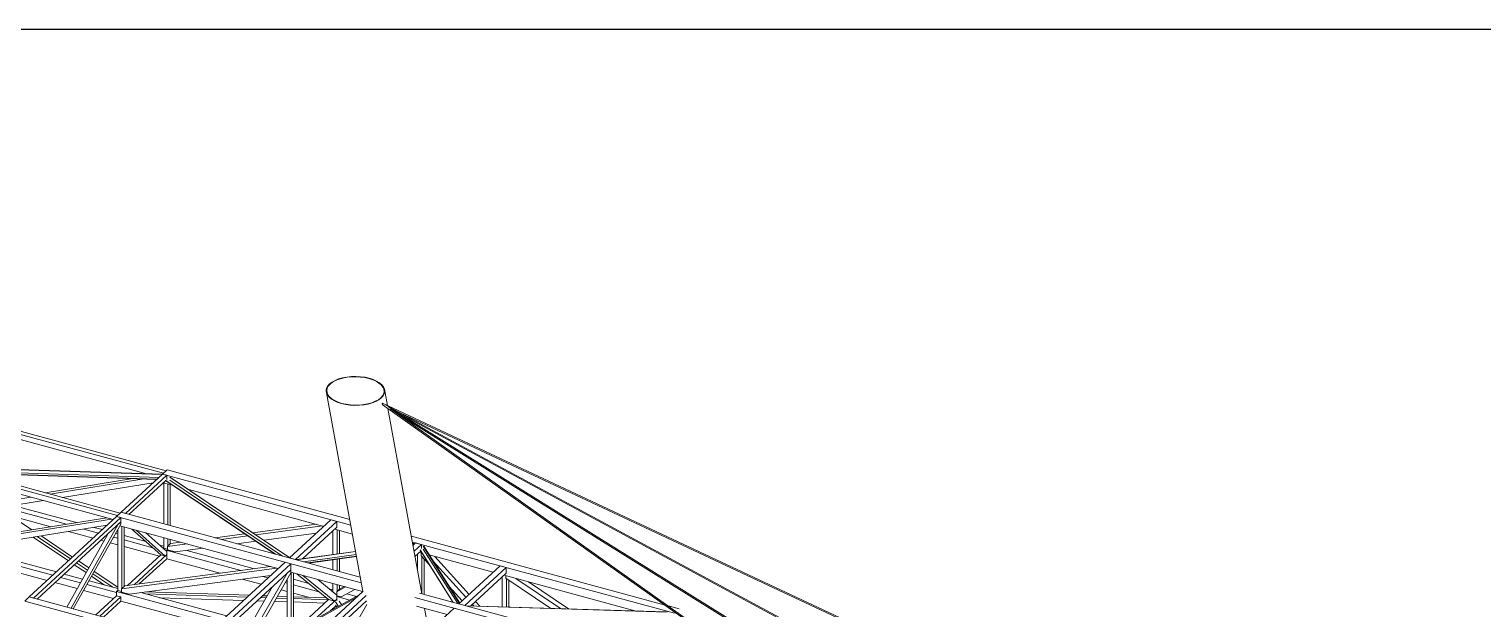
# Model space of a CAD drawing. Header units: millimetres. Extents: x 71565 to 189565, y -51699 to 32301.
# Drawn here: x 97863 to 117490, y 24472 to 32301 of the extents above; entities that cross this region are included whole.
import ezdxf

# ---------------------------------------------------------------- set-up
doc = ezdxf.new("R2010")
doc.units = ezdxf.units.MM
doc.linetypes.add('XKITLINE00', pattern=[0])
doc.layers.add('Piece', color=20, linetype='Continuous', lineweight=0)

msp = doc.modelspace()

# ---------------------------------------------------------------- linework, layer by layer
at = {"color": 6}
msp.add_lwpolyline([(71565, 32301), (189565, 32301), (189565, -51699), (71565, -51699), (71565, 32301)], dxfattribs=at)
at = {"layer": 'Piece', "color": 0, "linetype": 'XKITLINE00', "lineweight": 0}
for p, q in [((99677, 26303), (92879, 28148)), ((99714, 26337), (92917, 28182)), ((99057, 25732), (92259, 27577)), ((99094, 25766), (92296, 27611)), ((101895, 27482), (101879, 27452)), ((101902, 27480), (101887, 27451)), ((101920, 27510), (101895, 27482)), ((101926, 27508), (101902, 27480)), ((101953, 27535), (101920, 27510)), ((101959, 27533), (101926, 27508)), ((101994, 27558), (101953, 27535)), ((102000, 27555), (101959, 27533)), ((102042, 27577), (101994, 27558)), ((102047, 27574), (102000, 27555)), ((102096, 27592), (102042, 27577)), ((102099, 27589), (102047, 27574)), ((102153, 27603), (102096, 27592)), ((102156, 27599), (102099, 27589)), ((102214, 27609), (102153, 27603)), ((102215, 27605), (102156, 27599)), ((102276, 27611), (102214, 27609)), ((102276, 27607), (102215, 27605)), ((102338, 27607), (102276, 27611)), ((102336, 27603), (102276, 27607)), ((102395, 27595), (102336, 27603)), ((102398, 27599), (102338, 27607)), ((102451, 27583), (102395, 27595)), ((102454, 27586), (102398, 27599)), ((102502, 27566), (102451, 27583)), ((102507, 27569), (102454, 27586)), ((102548, 27546), (102502, 27566)), ((102553, 27549), (102507, 27569)), ((102586, 27522), (102548, 27546)), ((102593, 27525), (102553, 27549)), ((102617, 27496), (102586, 27522)), ((102624, 27498), (102593, 27525)), ((102617, 27496), (102639, 27468)), ((102624, 27498), (102647, 27469)), ((101879, 27452), (101873, 27422)), ((101873, 27422), (101877, 27391)), ((101877, 27391), (101890, 27361)), ((101877, 27391), (102369, 24709)), ((101887, 27451), (101881, 27421)), ((101881, 27421), (101885, 27391)), ((101885, 27391), (101898, 27362)), ((101890, 27361), (101913, 27332)), ((101898, 27362), (101920, 27334)), ((101944, 27305), (101913, 27332)), ((101951, 27307), (101920, 27334)), ((101984, 27281), (101944, 27305)), ((101989, 27284), (101951, 27307)), ((102035, 27264), (101989, 27284)), ((102578, 27297), (102537, 27275)), ((102584, 27295), (102543, 27272)), ((102610, 27322), (102578, 27297)), ((102617, 27320), (102584, 27295)), ((102635, 27350), (102610, 27322)), ((102642, 27348), (102617, 27320)), ((102650, 27379), (102635, 27350)), ((102639, 27468), (102652, 27439)), ((102658, 27378), (102642, 27348)), ((102647, 27469), (102660, 27439)), ((102656, 27408), (102650, 27379)), ((102652, 27439), (102656, 27408)), ((102664, 27408), (102658, 27378)), ((102660, 27439), (102664, 27408)), ((102660, 27439), (102701, 27218)), ((102030, 27260), (101984, 27281)), ((102082, 27244), (102030, 27260)), ((102086, 27247), (102035, 27264)), ((102139, 27231), (102082, 27244)), ((102142, 27235), (102086, 27247)), ((102199, 27223), (102139, 27231)), ((102201, 27227), (102142, 27235)), ((102261, 27219), (102199, 27223)), ((102261, 27223), (102201, 27227)), ((102322, 27225), (102261, 27223)), ((102323, 27221), (102261, 27219)), ((102381, 27231), (102322, 27225)), ((102384, 27227), (102323, 27221)), ((102438, 27241), (102381, 27231)), ((102441, 27238), (102384, 27227)), ((102490, 27256), (102438, 27241)), ((102495, 27253), (102441, 27238)), ((102537, 27275), (102490, 27256)), ((102543, 27272), (102495, 27253)), ((102629, 27245), (102628, 27242)), ((102629, 27244), (102628, 27242)), ((102629, 27242), (102628, 27241)), ((102628, 27241), (102628, 27241)), ((102628, 27238), (102628, 27238)), ((102628, 27238), (102628, 27238)), ((102631, 27246), (102629, 27245)), ((102629, 27244), (102629, 27244)), ((113234, 19707), (102629, 27234)), ((102630, 27244), (102630, 27244)), ((102630, 27244), (102630, 27244)), ((102632, 27247), (102631, 27246)), ((102631, 27246), (102631, 27245)), ((102633, 27248), (102632, 27247)), ((102633, 27248), (102633, 27248)), ((102633, 27248), (102633, 27248)), ((102633, 27248), (102633, 27248)), ((102634, 27248), (102633, 27248)), ((102635, 27249), (102634, 27248)), ((102634, 27248), (102634, 27248)), ((102635, 27249), (102635, 27248)), ((102636, 27248), (102635, 27249)), ((102649, 27241), (102635, 27249)), ((115102, 21406), (102636, 27248)), ((102636, 27248), (102636, 27248)), ((102637, 27247), (102636, 27248)), ((114499, 20851), (102678, 27225)), ((102708, 27178), (103167, 24675)), ((113862, 20263), (102716, 27199)), ((113261, 19707), (102740, 27174)), ((113831, 20263), (102844, 27100)), ((114467, 20851), (102846, 27118)), ((115071, 21403), (102874, 27120)), ((99450, 26297), (97437, 26843)), ((99660, 26287), (96889, 26377)), ((99663, 26290), (96892, 26380)), ((99618, 26248), (97004, 26333)), ((99593, 26225), (97102, 26307)), ((99588, 26221), (97121, 26301)), ((99727, 26348), (99665, 26291)), ((99714, 26337), (99677, 26303)), ((102191, 25680), (99727, 26348)), ((99000, 25679), (96816, 26272)), ((99265, 26232), (98080, 26041)), ((99411, 26227), (98146, 26023)), ((99536, 26173), (98316, 25977)), ((99665, 26291), (99106, 25777)), ((99722, 26276), (99163, 25762)), ((99707, 26206), (99211, 25749)), ((102205, 25602), (99665, 26291)), ((99722, 26276), (99665, 26291)), ((99797, 26143), (99674, 26176)), ((99680, 26175), (99680, 25621)), ((101177, 25215), (99705, 26204)), ((101188, 25212), (99707, 26208)), ((99722, 26276), (99722, 26221)), ((99737, 26159), (99737, 25606)), ((101381, 25162), (99763, 26250)), ((101286, 25186), (99763, 26210)), ((99768, 26151), (99768, 25598)), ((101384, 25164), (99774, 26247)), ((97887, 25982), (97443, 25910)), ((98057, 25935), (97529, 25850)), ((101844, 25587), (100018, 26083)), ((98366, 25616), (97435, 25868)), ((97901, 25541), (97473, 25828)), ((98158, 25582), (97622, 25727)), ((98503, 25638), (97648, 25869)), ((99044, 25720), (97866, 24635)), ((99106, 25777), (99044, 25720)), ((102348, 24823), (99044, 25720)), ((99101, 25705), (99044, 25720)), ((99094, 25766), (99057, 25732)), ((102333, 24901), (99106, 25777)), ((99163, 25762), (99106, 25777)), ((98977, 25686), (96823, 25339)), ((98912, 25703), (96860, 25373)), ((98916, 25602), (96908, 25279)), ((99101, 25705), (97923, 24619)), ((99101, 25648), (97970, 24606)), ((98727, 25428), (98394, 25518)), ((99065, 25615), (98429, 24482)), ((99101, 25617), (98459, 24474)), ((98802, 25497), (98602, 25551)), ((98852, 25543), (98739, 25573)), ((99000, 25679), (98977, 25686)), ((99060, 25543), (99060, 24721)), ((99101, 25648), (99065, 25615)), ((101223, 25016), (99089, 25595)), ((99101, 25705), (99101, 25648)), ((99101, 25648), (99101, 25617)), ((99117, 25588), (99117, 24748)), ((99148, 25579), (99148, 24777)), ((99643, 25202), (99252, 25551)), ((99700, 25186), (99309, 25536)), ((101741, 25615), (100883, 25501)), ((101826, 25592), (100926, 25472)), ((101938, 25674), (101380, 25160)), ((102018, 25652), (101460, 25138)), ((102018, 25574), (101559, 25151)), ((102018, 25652), (101938, 25674)), ((101965, 25525), (101965, 25207)), ((102227, 25483), (101990, 25548)), ((102018, 25652), (102018, 25574)), ((102022, 25539), (102022, 25215)), ((102053, 25530), (102053, 25219)), ((98182, 24926), (96358, 25421)), ((98394, 25122), (97917, 25441)), ((98422, 25148), (97971, 25450)), ((98450, 25173), (98024, 25458)), ((98929, 25489), (98372, 24497)), ((98872, 25388), (98831, 25399)), ((98916, 25466), (98906, 25469)), ((99060, 25337), (98959, 25364)), ((99060, 25427), (99003, 25443)), ((99060, 25486), (99032, 25494)), ((99439, 25383), (99148, 25462)), ((99534, 25298), (99148, 25403)), ((99722, 25246), (99437, 25501)), ((99680, 25318), (99624, 25333)), ((99680, 25435), (99680, 25292)), ((99774, 25354), (99731, 25314)), ((99996, 25349), (99731, 25314)), ((99737, 25419), (99737, 25319)), ((99768, 25411), (99768, 25348)), ((99912, 25372), (99774, 25354)), ((100773, 25486), (100373, 25433)), ((100816, 25458), (100458, 25410)), ((100922, 25387), (100669, 25353)), ((101745, 25496), (101032, 25401)), ((106448, 24524), (103024, 25453)), ((106576, 24415), (103039, 25375)), ((103050, 25358), (103042, 25357)), ((103056, 25356), (103042, 25354)), ((103080, 25364), (103046, 25333)), ((103160, 25342), (103061, 25251)), ((103160, 25342), (103080, 25364)), ((103160, 25342), (103160, 25287)), ((103184, 25321), (103673, 24547)), ((103191, 25319), (103676, 24550)), ((98106, 24856), (96816, 25206)), ((98231, 24972), (97028, 25298)), ((99624, 25184), (99148, 25313)), ((99643, 25202), (99193, 24788)), ((99722, 25206), (99280, 24799)), ((99722, 25150), (99351, 24809)), ((99700, 25186), (99643, 25202)), ((99680, 25292), (99675, 25288)), ((99731, 25279), (99680, 25292)), ((100723, 24991), (99695, 25270)), ((99722, 25206), (99700, 25186)), ((99722, 25246), (99722, 25206)), ((99722, 25206), (99722, 25150)), ((100444, 24954), (99722, 25150)), ((99731, 25314), (99731, 25271)), ((99836, 25243), (99731, 25271)), ((100207, 25292), (99836, 25243)), ((100906, 25015), (99992, 25263)), ((101460, 25138), (101380, 25160)), ((102270, 25247), (101474, 25136)), ((102270, 25249), (101477, 25140)), ((102277, 25207), (101568, 25109)), ((102282, 25184), (101627, 25093)), ((102282, 25179), (101638, 25090)), ((101965, 25135), (101965, 25001)), ((102022, 25143), (102022, 24986)), ((102053, 25147), (102053, 24977)), ((103150, 25254), (103074, 25184)), ((103101, 25205), (103091, 25200)), ((103107, 25211), (103101, 25205)), ((103101, 25209), (103101, 25205)), ((103107, 25215), (103107, 25000)), ((103166, 25228), (103132, 25237)), ((103142, 25270), (103590, 24560)), ((103142, 25266), (103586, 24561)), ((103158, 25230), (103158, 25190)), ((103158, 25190), (103261, 25076)), ((103165, 25183), (103165, 24689)), ((103184, 25281), (103649, 24544)), ((103196, 25149), (103196, 24667)), ((104129, 24967), (103266, 25201)), ((103340, 25181), (103805, 24669)), ((98584, 24876), (98336, 24943)), ((98632, 24962), (98472, 25069)), ((98651, 24995), (98501, 25095)), ((98669, 25026), (98528, 25120)), ((98994, 24765), (98724, 24945)), ((99060, 24764), (98742, 24977)), ((101206, 25021), (99111, 24743)), ((101121, 25044), (99154, 24783)), ((101318, 25103), (100139, 24018)), ((101398, 25081), (100219, 23996)), ((101398, 25002), (100285, 23978)), ((101345, 24954), (100718, 23861)), ((101398, 24959), (100760, 23849)), ((101398, 25081), (101318, 25103)), ((101398, 25002), (101345, 24954)), ((101398, 25081), (101398, 25002)), ((101398, 25002), (101398, 24959)), ((102366, 24706), (101398, 24969)), ((101402, 24968), (101402, 24137)), ((101433, 24959), (101433, 24165)), ((101907, 24598), (101478, 24947)), ((103320, 25115), (103761, 24629)), ((104223, 25054), (103665, 24540)), ((104303, 25032), (103745, 24518)), ((104303, 24953), (103826, 24514)), ((104303, 25032), (104223, 25054)), ((106057, 24443), (104275, 24927)), ((104303, 25032), (104303, 24953)), ((98511, 24746), (98211, 24828)), ((98555, 24824), (98286, 24898)), ((99044, 24692), (98643, 24801)), ((99060, 24747), (98672, 24852)), ((98881, 24795), (98706, 24913)), ((99154, 24783), (99111, 24743)), ((99111, 24743), (99111, 24700)), ((101124, 24925), (99216, 24671)), ((101149, 24773), (100638, 23882)), ((100994, 24805), (100740, 24874)), ((101088, 24892), (101018, 24911)), ((101144, 24764), (101140, 24765)), ((101345, 24709), (101267, 24731)), ((101345, 24822), (101322, 24828)), ((101345, 24867), (101345, 24101)), ((101639, 24816), (101433, 24872)), ((101775, 24705), (101433, 24798)), ((101987, 24576), (101558, 24925)), ((102018, 24660), (101759, 24871)), ((101965, 24728), (101920, 24740)), ((101965, 24815), (101965, 24703)), ((102134, 24769), (102016, 24702)), ((102059, 24742), (102016, 24702)), ((102022, 24799), (102022, 24708)), ((102053, 24791), (102053, 24737)), ((102116, 24774), (102059, 24742)), ((102259, 24735), (102078, 24634)), ((103533, 24777), (103710, 24582)), ((104250, 24904), (104250, 24500)), ((104301, 24920), (104301, 24889)), ((104906, 24480), (104301, 24889)), ((104307, 24884), (104307, 24499)), ((104338, 24863), (104338, 24498)), ((105038, 24476), (104434, 24884)), ((105146, 24472), (104605, 24838)), ((97866, 24635), (97804, 24578)), ((104715, 22701), (97804, 24578)), ((104777, 22758), (97866, 24635)), ((97923, 24619), (97866, 24635)), ((99003, 24613), (98599, 24723)), ((99044, 24651), (98763, 24391)), ((99101, 24635), (98820, 24376)), ((99101, 24579), (98867, 24363)), ((99060, 24721), (99044, 24707)), ((100468, 24320), (99044, 24707)), ((99044, 24707), (99044, 24651)), ((99101, 24635), (99044, 24651)), ((99111, 24707), (99060, 24721)), ((99101, 24635), (99101, 24579)), ((100373, 24233), (99101, 24579)), ((99216, 24671), (99111, 24700)), ((100530, 24377), (99371, 24692)), ((100833, 24656), (99436, 24701)), ((100805, 24631), (99436, 24674)), ((100758, 24587), (99624, 24623)), ((101037, 24579), (100941, 24582)), ((101063, 24623), (100988, 24625)), ((101077, 24648), (101015, 24650)), ((101345, 24569), (101177, 24574)), ((101345, 24614), (101202, 24618)), ((101345, 24640), (101217, 24644)), ((102372, 24711), (101282, 23707)), ((102414, 24655), (101362, 23686)), ((102275, 24622), (101396, 24131)), ((102419, 24581), (101428, 23668)), ((101635, 24631), (101433, 24685)), ((101876, 24623), (101433, 24637)), ((101904, 24596), (101433, 24611)), ((101857, 24552), (101433, 24566)), ((102318, 24662), (101439, 24171)), ((101907, 24598), (101449, 24177)), ((102018, 24605), (101712, 24323)), ((101987, 24576), (101907, 24598)), ((102018, 24605), (101987, 24576)), ((102001, 24570), (102041, 24507)), ((102016, 24702), (102016, 24662)), ((102018, 24660), (102018, 24605)), ((102078, 24634), (102018, 24650)), ((102192, 24592), (102018, 24639)), ((102018, 24605), (102018, 24586)), ((102051, 24577), (102081, 24530)), ((102282, 24642), (102154, 24676)), ((105956, 23844), (103070, 24627)), ((106018, 23901), (103132, 24684)), ((103745, 24518), (103665, 24540)), ((103847, 24534), (103867, 24513)), ((103891, 24574), (103949, 24510)), ((102424, 24532), (101860, 23550)), ((102007, 24516), (101929, 24445)), ((102001, 24525), (102020, 24495)), ((103603, 24483), (102424, 23397)), ((103508, 24396), (103092, 24509)), ((103203, 24478), (103260, 24167)), ((103683, 24461), (103603, 24483)), ((106465, 24431), (103758, 24516)), ((106476, 24428), (103762, 24513)), ((106638, 24472), (106491, 24512))]:
    msp.add_line(p, q, dxfattribs=at)

doc.saveas('drawing.dxf')
